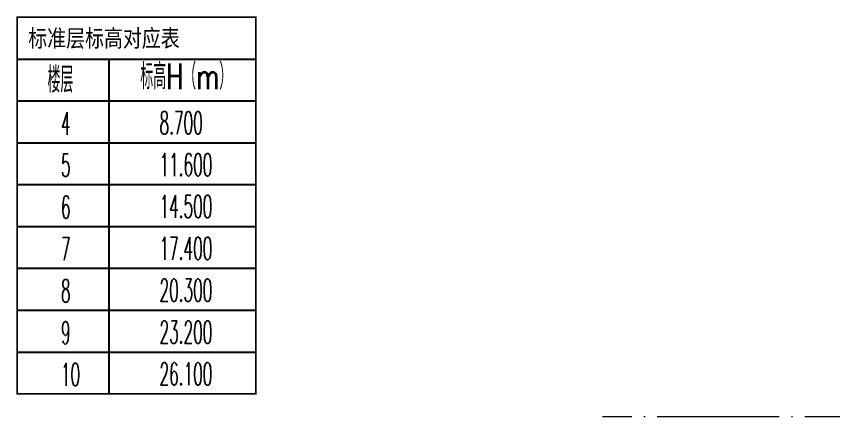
# Model space of a CAD drawing. Extents: x -518115 to 1124316, y -209821 to 1628073.
# Drawn here: x 1000286 to 1002965, y -159743 to -158428 of the extents above; entities that cross this region are included whole.
import ezdxf

# ---------------------------------------------------------------- set-up
doc = ezdxf.new("R2010")
doc.units = 0
doc.header["$LTSCALE"] = 1000
doc.header["$MEASUREMENT"] = 0
doc.linetypes.add('DOTE', pattern=[2.42, 2, -0.2, 0.02, -0.2])
doc.layers.add('C-Sheet-图框', color=101, linetype='Continuous')
doc.layers.add('PUB_TEXT', color=4, linetype='Continuous')
doc.layers.add('DOTE', color=19, linetype='DOTE', lineweight=9)
doc.styles.add('_TCH_DIM', font='SIMPLEX.shx', dxfattribs={"width": 0.7, "bigfont": 'GBCBIG.shx'})
doc.styles.add('宋体', font='', dxfattribs={"height": 50})
doc.styles.get('宋体').set_extended_font_data('SimSun')

# ---------------------------------------------------------------- blocks, each defined once
blk = doc.blocks.new('A$C4D992532')
at = {"layer": 'C-Sheet-图框', "color": 0}
for p, q in [((-871.8, 1100), (-89.1, 1100)), ((-871.8, 1100), (-89.1, 1100)), ((-571.5, 1100), (-571.5, 0)), ((-871.8, 962.5), (-89.1, 962.5)), ((-871.8, 825), (-89.1, 825)), ((-871.8, 687.5), (-89.1, 687.5)), ((-871.8, 550), (-89.1, 550)), ((-871.8, 412.5), (-89.1, 412.5)), ((-871.8, 275), (-89.1, 275)), ((-871.8, 137.5), (-89.1, 137.5))]:
    blk.add_line(p, q, dxfattribs=at)
at = {"layer": 'C-Sheet-图框', "color": 0, "const_width": 6}
blk.add_lwpolyline([(-871.8, 0), (-89.1, 0), (-89.1, 1237.5), (-871.8, 1237.5)], close=True, dxfattribs=at)
at = {"layer": 'PUB_TEXT', "color": 2, "style": '宋体', "width": 0.8}
blk.add_text('标准层标高对应表', height=56.96, dxfattribs=at).set_placement((-835.8, 1139.9))
at = {"layer": 'PUB_TEXT', "style": '_TCH_DIM'}
for s, height, width, p in [('楼层', 84.4, 0.7, (-772.7, 989.5)), ('标高H（m）', 84.4, 0.7, (-468.2, 1000.6)), ('4', 74.4, 0.494118, (-728.4, 851.3)), ('8.700', 74.38, 0.494118, (-405, 853.2)), ('5', 74.4, 0.494118, (-728.4, 713.8)), ('11.600', 74.38, 0.494118, (-405, 715.7)), ('6', 74.4, 0.494118, (-728.4, 576.3)), ('14.500', 74.38, 0.494118, (-405, 578.2)), ('7', 74.4, 0.494118, (-728.4, 438.8)), ('17.400', 74.38, 0.494118, (-405, 440.7)), ('8', 74.4, 0.494118, (-728.4, 301.3)), ('20.300', 74.38, 0.494118, (-405, 303.2)), ('9', 74.4, 0.494118, (-728.4, 163.8)), ('23.200', 74.38, 0.494118, (-405, 165.7)), ('10', 74.38, 0.494118, (-728.4, 26.3)), ('26.100', 74.38, 0.494118, (-405, 28.2))]:
    blk.add_text(s, height=height, dxfattribs=dict(at, width=width)).set_placement(p)

msp = doc.modelspace()

# ---------------------------------------------------------------- linework, layer by layer
at = {"layer": 'DOTE', "linetype": 'DOTE', "ltscale": 0.2}
msp.add_line((1005209.2, -159743), (1002209, -159743), dxfattribs=at)

# ---------------------------------------------------------------- block references
msp.add_blockref('A$C4D992532', (1001161, -159668))

doc.saveas('drawing.dxf')
